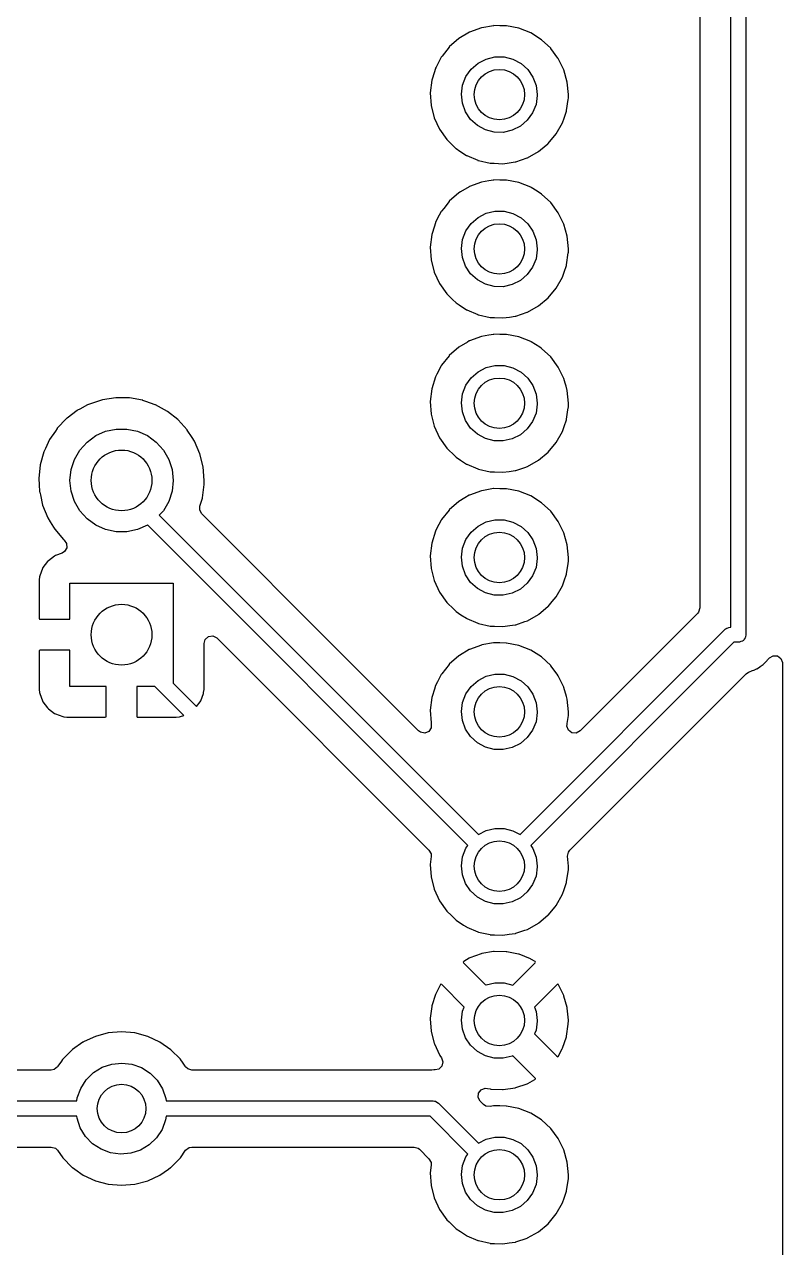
# Model space of a CAD drawing. Extents: x 111.7 to 200.8, y -127.1 to -68.5.
# Drawn here: x 122.86 to 135.35, y -106.61 to -86.48 of the extents above; entities that cross this region are included whole.
import ezdxf

# ---------------------------------------------------------------- set-up
doc = ezdxf.new("R2010")
doc.units = 0
doc.layers.add('BLACK', color=7, linetype='CONTINUOUS')

msp = doc.modelspace()

# ---------------------------------------------------------------- linework, layer by layer
at = {"layer": 'BLACK', "linetype": 'CONTINUOUS'}
for p, q in [((134.495, -96.395), (134.495, -77.0377)), ((134.745, -77.0377), (134.745, -96.52)), ((133.987, -77.4756), (133.987, -96.0784)), ((130.388, -86.5304), (130.193, -86.6025)), ((130.394, -86.5295), (130.388, -86.5304)), ((130.588, -86.4961), (130.394, -86.5295)), ((130.594, -86.4952), (130.588, -86.4961)), ((130.588, -86.4961), (130.588, -86.4961)), ((130.692, -86.4964), (130.594, -86.4952)), ((130.796, -86.4978), (130.692, -86.4964)), ((130.802, -86.4979), (130.796, -86.4978)), ((130.796, -86.4978), (130.796, -86.4978)), ((131.006, -86.5385), (130.802, -86.4979)), ((131.2, -86.6157), (131.006, -86.5385)), ((130.014, -86.7091), (129.857, -86.8464)), ((130.193, -86.6025), (130.014, -86.7091)), ((131.376, -86.7269), (131.2, -86.6157)), ((131.529, -86.8683), (131.376, -86.7269)), ((129.854, -86.8509), (129.739, -86.9965)), ((129.857, -86.8464), (129.854, -86.8509)), ((129.854, -86.8509), (129.854, -86.8509)), ((131.532, -86.8729), (131.529, -86.8683)), ((131.649, -87.0288), (131.532, -86.8729)), ((131.532, -86.8729), (131.532, -86.8729)), ((129.726, -87.0151), (129.641, -87.1764)), ((129.728, -87.01), (129.726, -87.0151)), ((129.726, -87.0151), (129.726, -87.0151)), ((129.739, -86.9965), (129.728, -87.01)), ((130.219, -87.2118), (130.332, -87.1131)), ((130.332, -87.1131), (130.465, -87.0442)), ((130.465, -87.0442), (130.611, -87.0091)), ((130.611, -87.0091), (130.761, -87.0099)), ((130.761, -87.0099), (130.907, -87.0465)), ((130.907, -87.0465), (131.04, -87.1168)), ((131.04, -87.1168), (131.152, -87.2167)), ((131.654, -87.0352), (131.649, -87.0288)), ((131.746, -87.222), (131.654, -87.0352)), ((129.58, -87.3602), (129.57, -87.3933)), ((129.63, -87.1999), (129.58, -87.3602)), ((129.631, -87.1944), (129.63, -87.1999)), ((129.641, -87.1764), (129.631, -87.1944)), ((130.078, -87.4746), (130.132, -87.3347)), ((130.132, -87.3347), (130.219, -87.2118)), ((131.152, -87.2167), (131.237, -87.3404)), ((131.237, -87.3404), (131.29, -87.4809)), ((131.802, -87.4226), (131.746, -87.222)), ((129.57, -87.3933), (129.545, -87.6002)), ((130.058, -87.6235), (130.078, -87.4746)), ((131.29, -87.4809), (131.308, -87.63)), ((131.821, -87.63), (131.802, -87.4226)), ((129.545, -87.6002), (129.559, -87.8081)), ((130.075, -87.7727), (130.058, -87.6235)), ((130.126, -87.9137), (130.075, -87.7727)), ((131.308, -87.6431), (131.287, -87.7918)), ((131.308, -87.63), (131.308, -87.6431)), ((131.791, -87.89), (131.817, -87.7081)), ((131.817, -87.7081), (131.82, -87.6896)), ((131.82, -87.6896), (131.821, -87.63)), ((129.559, -87.8081), (129.61, -88.01)), ((130.21, -88.0384), (130.126, -87.9137)), ((131.231, -87.9311), (131.143, -88.053)), ((131.287, -87.7918), (131.231, -87.9311)), ((131.749, -88.0152), (131.788, -87.9012)), ((131.788, -87.9012), (131.79, -87.8957)), ((131.788, -87.9012), (131.788, -87.9012)), ((131.79, -87.8957), (131.791, -87.89)), ((131.791, -87.89), (131.791, -87.89)), ((129.61, -88.01), (129.697, -88.1992)), ((130.321, -88.1395), (130.21, -88.0384)), ((130.453, -88.2111), (130.321, -88.1395)), ((131.029, -88.1506), (130.895, -88.218)), ((131.143, -88.053), (131.029, -88.1506)), ((131.621, -88.2748), (131.723, -88.093)), ((131.723, -88.093), (131.749, -88.0152)), ((129.697, -88.1992), (129.817, -88.3693)), ((129.817, -88.3693), (129.822, -88.3733)), ((129.822, -88.3733), (129.957, -88.5049)), ((130.598, -88.2492), (130.453, -88.2111)), ((130.748, -88.2516), (130.598, -88.2492)), ((130.895, -88.218), (130.748, -88.2516)), ((131.488, -88.4349), (131.621, -88.2748)), ((129.957, -88.5049), (129.967, -88.5147)), ((129.967, -88.5147), (129.971, -88.5179)), ((129.971, -88.5179), (129.971, -88.5179)), ((129.971, -88.5179), (130.033, -88.559)), ((130.033, -88.559), (130.14, -88.6304)), ((131.146, -88.6699), (131.328, -88.5681)), ((131.328, -88.5681), (131.359, -88.5418)), ((131.359, -88.5418), (131.484, -88.4386)), ((131.484, -88.4386), (131.488, -88.4349)), ((130.14, -88.6304), (130.145, -88.6327)), ((130.145, -88.6327), (130.145, -88.6327)), ((130.145, -88.6327), (130.326, -88.7104)), ((130.326, -88.7104), (130.326, -88.7104)), ((130.326, -88.7104), (130.331, -88.7126)), ((130.331, -88.7126), (130.337, -88.7139)), ((130.337, -88.7139), (130.337, -88.7139)), ((130.337, -88.7139), (130.529, -88.7573)), ((130.529, -88.7573), (130.529, -88.7573)), ((130.529, -88.7573), (130.534, -88.7586)), ((130.534, -88.7586), (130.54, -88.7588)), ((130.54, -88.7588), (130.54, -88.7588)), ((130.54, -88.7588), (130.6, -88.7612)), ((130.6, -88.7612), (130.743, -88.7668)), ((130.743, -88.7668), (130.846, -88.7518)), ((130.846, -88.7518), (130.943, -88.7377)), ((130.943, -88.7377), (130.949, -88.7369)), ((130.943, -88.7377), (130.943, -88.7377)), ((130.949, -88.7369), (130.954, -88.735)), ((130.954, -88.735), (131.141, -88.6718)), ((130.954, -88.735), (130.954, -88.735)), ((131.141, -88.6718), (131.146, -88.6699)), ((130.188, -89.1455), (130.041, -89.2328)), ((130.193, -89.1425), (130.188, -89.1455)), ((130.188, -89.1455), (130.188, -89.1455)), ((130.388, -89.0704), (130.193, -89.1425)), ((130.512, -89.0493), (130.388, -89.0704)), ((130.588, -89.0361), (130.512, -89.0493)), ((130.594, -89.0352), (130.588, -89.0361)), ((130.588, -89.0361), (130.588, -89.0361)), ((130.692, -89.0364), (130.594, -89.0352)), ((130.796, -89.0378), (130.692, -89.0364)), ((130.802, -89.0379), (130.796, -89.0378)), ((130.796, -89.0378), (130.796, -89.0378)), ((131.006, -89.0785), (130.802, -89.0379)), ((131.2, -89.1557), (131.006, -89.0785)), ((131.205, -89.1588), (131.2, -89.1557)), ((131.305, -89.2218), (131.205, -89.1588)), ((130.014, -89.2491), (129.857, -89.3864)), ((130.041, -89.2328), (130.014, -89.2491)), ((131.376, -89.2669), (131.305, -89.2218)), ((131.529, -89.4083), (131.376, -89.2669)), ((129.726, -89.5551), (129.661, -89.6773)), ((129.728, -89.55), (129.726, -89.5551)), ((129.726, -89.5551), (129.726, -89.5551)), ((129.766, -89.5021), (129.728, -89.55)), ((129.854, -89.3909), (129.766, -89.5021)), ((129.857, -89.3864), (129.854, -89.3909)), ((129.854, -89.3909), (129.854, -89.3909)), ((130.332, -89.6531), (130.465, -89.5842)), ((130.465, -89.5842), (130.611, -89.5491)), ((130.611, -89.5491), (130.761, -89.5499)), ((130.761, -89.5499), (130.907, -89.5865)), ((130.907, -89.5865), (131.04, -89.6568)), ((131.654, -89.5752), (131.529, -89.4083)), ((131.746, -89.7621), (131.654, -89.5752)), ((129.63, -89.7399), (129.58, -89.9002)), ((129.631, -89.7344), (129.63, -89.7399)), ((129.661, -89.6773), (129.631, -89.7344)), ((130.132, -89.8747), (130.219, -89.7518)), ((130.219, -89.7518), (130.332, -89.6531)), ((131.04, -89.6568), (131.152, -89.7567)), ((131.152, -89.7567), (131.237, -89.8804)), ((131.802, -89.9626), (131.746, -89.7621)), ((129.57, -89.9333), (129.545, -90.1402)), ((129.58, -89.9002), (129.57, -89.9333)), ((130.078, -90.0146), (130.132, -89.8747)), ((131.237, -89.8804), (131.29, -90.0209)), ((131.821, -90.17), (131.802, -89.9626)), ((129.545, -90.1402), (129.559, -90.3481)), ((130.058, -90.1635), (130.078, -90.0146)), ((130.075, -90.3127), (130.058, -90.1635)), ((131.308, -90.1831), (131.287, -90.3318)), ((131.29, -90.0209), (131.308, -90.17)), ((131.308, -90.17), (131.308, -90.1831)), ((131.82, -90.2296), (131.821, -90.17)), ((129.559, -90.3481), (129.61, -90.55)), ((130.126, -90.4537), (130.075, -90.3127)), ((131.287, -90.3318), (131.231, -90.4711)), ((131.791, -90.43), (131.819, -90.2333)), ((131.819, -90.2333), (131.82, -90.2296)), ((129.61, -90.55), (129.697, -90.7392)), ((130.21, -90.5784), (130.126, -90.4537)), ((130.321, -90.6795), (130.21, -90.5784)), ((131.143, -90.593), (131.029, -90.6906)), ((131.231, -90.4711), (131.143, -90.593)), ((131.723, -90.633), (131.749, -90.5552)), ((131.749, -90.5552), (131.788, -90.4412)), ((131.788, -90.4412), (131.79, -90.4357)), ((131.788, -90.4412), (131.788, -90.4412)), ((131.79, -90.4357), (131.791, -90.43)), ((131.791, -90.43), (131.791, -90.43)), ((129.697, -90.7392), (129.817, -90.9093)), ((130.453, -90.7511), (130.321, -90.6795)), ((130.598, -90.7892), (130.453, -90.7511)), ((130.748, -90.7916), (130.598, -90.7892)), ((130.895, -90.758), (130.748, -90.7916)), ((131.029, -90.6906), (130.895, -90.758)), ((131.621, -90.8148), (131.723, -90.633)), ((129.817, -90.9093), (129.822, -90.9133)), ((129.822, -90.9133), (129.919, -91.0086)), ((131.328, -91.1081), (131.488, -90.9749)), ((131.488, -90.9749), (131.621, -90.8148)), ((129.919, -91.0086), (129.967, -91.0547)), ((129.967, -91.0547), (129.971, -91.0579)), ((129.971, -91.0579), (129.971, -91.0579)), ((129.971, -91.0579), (130.019, -91.0897)), ((130.019, -91.0897), (130.14, -91.1704)), ((130.14, -91.1704), (130.145, -91.1727)), ((130.145, -91.1727), (130.145, -91.1727)), ((130.145, -91.1727), (130.326, -91.2504)), ((131.146, -91.2099), (131.328, -91.1081)), ((130.326, -91.2504), (130.326, -91.2504)), ((130.326, -91.2504), (130.331, -91.2526)), ((130.331, -91.2526), (130.337, -91.2539)), ((130.337, -91.2539), (130.337, -91.2539)), ((130.337, -91.2539), (130.529, -91.2973)), ((130.529, -91.2973), (130.529, -91.2973)), ((130.529, -91.2973), (130.534, -91.2986)), ((130.534, -91.2986), (130.54, -91.2988)), ((130.54, -91.2988), (130.54, -91.2988)), ((130.54, -91.2988), (130.603, -91.3013)), ((130.603, -91.3013), (130.743, -91.3068)), ((130.743, -91.3068), (130.851, -91.291)), ((130.851, -91.291), (130.943, -91.2777)), ((130.943, -91.2777), (130.949, -91.2769)), ((130.943, -91.2777), (130.943, -91.2777)), ((130.949, -91.2769), (130.954, -91.275)), ((130.954, -91.275), (131.141, -91.2118)), ((130.954, -91.275), (130.954, -91.275)), ((131.141, -91.2118), (131.146, -91.2099)), ((130.508, -91.5899), (130.388, -91.6104)), ((130.588, -91.5761), (130.508, -91.5899)), ((130.594, -91.5752), (130.588, -91.5761)), ((130.588, -91.5761), (130.588, -91.5761)), ((130.692, -91.5764), (130.594, -91.5752)), ((130.796, -91.5778), (130.692, -91.5764)), ((130.802, -91.5779), (130.796, -91.5778)), ((130.796, -91.5778), (130.796, -91.5778)), ((131.006, -91.6185), (130.802, -91.5779)), ((130.014, -91.7891), (129.857, -91.9264)), ((130.156, -91.7045), (130.014, -91.7891)), ((130.188, -91.6855), (130.156, -91.7045)), ((130.193, -91.6825), (130.188, -91.6855)), ((130.188, -91.6855), (130.188, -91.6855)), ((130.388, -91.6104), (130.193, -91.6825)), ((131.2, -91.6957), (131.006, -91.6185)), ((131.205, -91.6988), (131.2, -91.6957)), ((131.348, -91.7891), (131.205, -91.6988)), ((131.376, -91.8069), (131.348, -91.7891)), ((129.854, -91.9309), (129.732, -92.0855)), ((129.857, -91.9264), (129.854, -91.9309)), ((129.854, -91.9309), (129.854, -91.9309)), ((131.529, -91.9483), (131.376, -91.8069)), ((131.654, -92.1152), (131.529, -91.9483)), ((129.726, -92.0951), (129.654, -92.232)), ((129.728, -92.09), (129.726, -92.0951)), ((129.726, -92.0951), (129.726, -92.0951)), ((129.732, -92.0855), (129.728, -92.09)), ((130.219, -92.2918), (130.332, -92.1931)), ((130.332, -92.1931), (130.465, -92.1242)), ((130.465, -92.1242), (130.611, -92.0891)), ((130.611, -92.0891), (130.761, -92.0899)), ((130.761, -92.0899), (130.907, -92.1265)), ((130.907, -92.1265), (131.04, -92.1968)), ((131.04, -92.1968), (131.152, -92.2967)), ((131.746, -92.302), (131.654, -92.1152)), ((129.631, -92.2744), (129.57, -92.4733)), ((129.654, -92.232), (129.631, -92.2744)), ((130.132, -92.4147), (130.219, -92.2918)), ((131.152, -92.2967), (131.237, -92.4204)), ((131.767, -92.3787), (131.746, -92.302)), ((131.782, -92.431), (131.767, -92.3787)), ((129.57, -92.4733), (129.545, -92.6802)), ((130.058, -92.7035), (130.078, -92.5546)), ((130.078, -92.5546), (130.132, -92.4147)), ((131.237, -92.4204), (131.29, -92.5609)), ((131.29, -92.5609), (131.308, -92.71)), ((131.802, -92.5026), (131.782, -92.431)), ((131.821, -92.71), (131.802, -92.5026)), ((123.77, -92.8075), (123.734, -92.8265)), ((123.901, -92.7391), (123.77, -92.8075)), ((123.932, -92.7234), (123.901, -92.7391)), ((124.144, -92.654), (123.932, -92.7234)), ((124.365, -92.6202), (124.144, -92.654)), ((124.37, -92.6202), (124.365, -92.6202)), ((124.514, -92.622), (124.37, -92.6202)), ((124.37, -92.6202), (124.37, -92.6202)), ((124.588, -92.6229), (124.514, -92.622)), ((124.593, -92.6238), (124.588, -92.6229)), ((124.803, -92.6612), (124.593, -92.6238)), ((124.593, -92.6238), (124.593, -92.6238)), ((124.808, -92.6621), (124.803, -92.6612)), ((124.803, -92.6612), (124.803, -92.6612)), ((124.813, -92.6638), (124.808, -92.6621)), ((124.859, -92.6802), (124.813, -92.6638)), ((124.813, -92.6638), (124.813, -92.6638)), ((125.014, -92.7349), (124.859, -92.6802)), ((125.019, -92.7366), (125.014, -92.7349)), ((125.014, -92.7349), (125.014, -92.7349)), ((125.214, -92.8446), (125.019, -92.7366)), ((129.545, -92.6802), (129.559, -92.8881)), ((130.075, -92.8527), (130.058, -92.7035)), ((131.308, -92.7231), (131.287, -92.8718)), ((131.308, -92.71), (131.308, -92.7231)), ((131.813, -92.8178), (131.82, -92.7696)), ((131.82, -92.7696), (131.821, -92.71)), ((123.555, -92.9606), (123.401, -93.1221)), ((123.563, -92.9548), (123.555, -92.9606)), ((123.729, -92.8296), (123.563, -92.9548)), ((123.734, -92.8265), (123.729, -92.8296)), ((123.729, -92.8296), (123.729, -92.8296)), ((125.218, -92.8478), (125.214, -92.8446)), ((125.386, -92.9798), (125.218, -92.8478)), ((125.218, -92.8478), (125.218, -92.8478)), ((125.386, -92.9799), (125.386, -92.9798)), ((125.39, -92.9831), (125.386, -92.9799)), ((125.54, -93.1483), (125.39, -92.9831)), ((129.559, -92.8881), (129.61, -93.09)), ((130.126, -92.9937), (130.075, -92.8527)), ((130.21, -93.1184), (130.126, -92.9937)), ((131.287, -92.8718), (131.231, -93.0111)), ((131.749, -93.0952), (131.788, -92.9812)), ((131.788, -92.9812), (131.79, -92.9757)), ((131.788, -92.9812), (131.788, -92.9812)), ((131.79, -92.9757), (131.791, -92.97)), ((131.791, -92.97), (131.813, -92.8178)), ((131.791, -92.97), (131.791, -92.97)), ((123.37, -93.1675), (123.275, -93.3067)), ((123.398, -93.1264), (123.37, -93.1675)), ((123.401, -93.1221), (123.398, -93.1264)), ((123.398, -93.1264), (123.398, -93.1264)), ((124.035, -93.2439), (124.197, -93.1716)), ((124.197, -93.1716), (124.371, -93.1347)), ((124.371, -93.1347), (124.549, -93.1347)), ((124.549, -93.1347), (124.723, -93.1716)), ((124.723, -93.1716), (124.885, -93.2439)), ((125.543, -93.1526), (125.54, -93.1483)), ((125.621, -93.2739), (125.543, -93.1526)), ((125.543, -93.1526), (125.543, -93.1526)), ((129.61, -93.09), (129.697, -93.2792)), ((130.321, -93.2195), (130.21, -93.1184)), ((131.143, -93.133), (131.029, -93.2306)), ((131.231, -93.0111), (131.143, -93.133)), ((131.621, -93.3548), (131.723, -93.173)), ((131.723, -93.173), (131.749, -93.0952)), ((123.228, -93.408), (123.207, -93.4533)), ((123.275, -93.3067), (123.228, -93.408)), ((123.772, -93.4804), (123.891, -93.3483)), ((123.891, -93.3483), (124.035, -93.2439)), ((124.885, -93.2439), (125.029, -93.3483)), ((125.029, -93.3483), (125.148, -93.4804)), ((125.661, -93.3358), (125.621, -93.2739)), ((125.75, -93.5407), (125.661, -93.3358)), ((129.697, -93.2792), (129.817, -93.4493)), ((130.453, -93.2911), (130.321, -93.2195)), ((130.598, -93.3292), (130.453, -93.2911)), ((130.748, -93.3316), (130.598, -93.3292)), ((130.895, -93.298), (130.748, -93.3316)), ((131.029, -93.2306), (130.895, -93.298)), ((131.488, -93.5149), (131.621, -93.3548)), ((123.181, -93.5093), (123.121, -93.7246)), ((123.207, -93.4533), (123.181, -93.5093)), ((123.683, -93.6343), (123.772, -93.4804)), ((125.148, -93.4804), (125.237, -93.6343)), ((125.805, -93.7574), (125.75, -93.5407)), ((129.817, -93.4493), (129.822, -93.4533)), ((129.822, -93.4533), (129.948, -93.5769)), ((129.948, -93.5769), (129.967, -93.5947)), ((129.967, -93.5947), (129.971, -93.5979)), ((129.971, -93.5979), (129.971, -93.5979)), ((129.971, -93.5979), (130.041, -93.6445)), ((131.328, -93.6481), (131.488, -93.5149)), ((123.121, -93.7246), (123.097, -93.9467)), ((123.61, -93.98), (123.629, -93.8033)), ((123.629, -93.8033), (123.683, -93.6343)), ((125.237, -93.6343), (125.291, -93.8033)), ((125.291, -93.8033), (125.31, -93.98)), ((125.823, -93.98), (125.805, -93.7574)), ((130.041, -93.6445), (130.14, -93.7104)), ((130.14, -93.7104), (130.145, -93.7127)), ((130.145, -93.7127), (130.145, -93.7127)), ((130.145, -93.7127), (130.326, -93.7904)), ((130.326, -93.7904), (130.326, -93.7904)), ((130.326, -93.7904), (130.331, -93.7926)), ((130.331, -93.7926), (130.337, -93.7939)), ((130.337, -93.7939), (130.337, -93.7939)), ((130.337, -93.7939), (130.529, -93.8373)), ((130.949, -93.8169), (130.954, -93.815)), ((130.954, -93.815), (131.1, -93.7657)), ((130.954, -93.815), (130.954, -93.815)), ((131.1, -93.7657), (131.146, -93.7499)), ((131.146, -93.7499), (131.328, -93.6481)), ((123.097, -93.9467), (123.098, -93.9518)), ((123.098, -93.9518), (123.098, -93.9519)), ((123.098, -93.9519), (123.103, -94.0466)), ((123.629, -94.1567), (123.61, -93.98)), ((125.31, -93.98), (125.291, -94.1567)), ((125.822, -94.0466), (125.823, -93.98)), ((130.529, -93.8373), (130.529, -93.8373)), ((130.529, -93.8373), (130.534, -93.8386)), ((130.534, -93.8386), (130.54, -93.8388)), ((130.54, -93.8388), (130.54, -93.8388)), ((130.54, -93.8388), (130.603, -93.8413)), ((130.603, -93.8413), (130.743, -93.8468)), ((130.743, -93.8468), (130.846, -93.8318)), ((130.846, -93.8318), (130.943, -93.8177)), ((130.943, -93.8177), (130.949, -93.8169)), ((130.943, -93.8177), (130.943, -93.8177)), ((123.103, -94.0466), (123.11, -94.1697)), ((123.11, -94.1697), (123.111, -94.1748)), ((123.111, -94.1748), (123.111, -94.1748)), ((123.111, -94.1748), (123.122, -94.2205)), ((123.683, -94.3257), (123.629, -94.1567)), ((125.291, -94.1567), (125.237, -94.3257)), ((125.792, -94.2681), (125.822, -94.0466)), ((130.388, -94.1504), (130.193, -94.2225)), ((130.394, -94.1495), (130.388, -94.1504)), ((130.588, -94.1161), (130.394, -94.1495)), ((130.594, -94.1152), (130.588, -94.1161)), ((130.588, -94.1161), (130.588, -94.1161)), ((130.692, -94.1164), (130.594, -94.1152)), ((130.796, -94.1178), (130.692, -94.1164)), ((130.802, -94.1179), (130.796, -94.1178)), ((130.796, -94.1178), (130.796, -94.1178)), ((131.006, -94.1585), (130.802, -94.1179)), ((131.2, -94.2357), (131.006, -94.1585)), ((123.122, -94.2205), (123.159, -94.3876)), ((123.159, -94.3876), (123.243, -94.5946)), ((123.772, -94.4796), (123.683, -94.3257)), ((125.237, -94.3257), (125.148, -94.4796)), ((125.748, -94.4704), (125.75, -94.407)), ((125.75, -94.407), (125.791, -94.273)), ((125.791, -94.273), (125.792, -94.2681)), ((130.014, -94.3291), (129.857, -94.4664)), ((130.116, -94.2681), (130.014, -94.3291)), ((130.188, -94.2255), (130.116, -94.2681)), ((130.193, -94.2225), (130.188, -94.2255)), ((130.188, -94.2255), (130.188, -94.2255)), ((131.376, -94.3469), (131.2, -94.2357)), ((131.529, -94.4883), (131.376, -94.3469)), ((123.243, -94.5946), (123.285, -94.6625)), ((123.891, -94.6117), (123.772, -94.4796)), ((124.035, -94.7161), (123.891, -94.6117)), ((125.148, -94.4796), (125.082, -94.5524)), ((125.082, -94.5524), (130.339, -99.8093)), ((125.782, -94.5327), (125.748, -94.4704)), ((128.094, -96.8455), (125.782, -94.5327)), ((129.854, -94.4709), (129.732, -94.6255)), ((129.857, -94.4664), (129.854, -94.4709)), ((129.854, -94.4709), (129.854, -94.4709)), ((131.654, -94.6552), (131.529, -94.4883)), ((123.285, -94.6625), (123.338, -94.7485)), ((123.338, -94.7485), (123.36, -94.7851)), ((123.36, -94.7851), (123.506, -94.9539)), ((124.197, -94.7884), (124.035, -94.7161)), ((124.371, -94.8253), (124.197, -94.7884)), ((124.723, -94.7884), (124.549, -94.8253)), ((124.885, -94.7161), (124.723, -94.7884)), ((124.889, -94.713), (124.885, -94.7161)), ((130.165, -99.9884), (124.889, -94.713)), ((129.631, -94.8144), (129.57, -95.0133)), ((129.65, -94.7779), (129.631, -94.8144)), ((129.726, -94.6351), (129.65, -94.7779)), ((129.728, -94.63), (129.726, -94.6351)), ((129.726, -94.6351), (129.726, -94.6351)), ((129.732, -94.6255), (129.728, -94.63)), ((130.219, -94.8318), (130.332, -94.7331)), ((130.332, -94.7331), (130.465, -94.6642)), ((130.465, -94.6642), (130.611, -94.6291)), ((130.611, -94.6291), (130.761, -94.6299)), ((130.761, -94.6299), (130.907, -94.6665)), ((130.907, -94.6665), (131.04, -94.7368)), ((131.04, -94.7368), (131.152, -94.8367)), ((131.746, -94.8421), (131.654, -94.6552)), ((123.506, -94.9539), (123.51, -94.9572)), ((123.51, -94.9572), (123.51, -94.9572)), ((123.51, -94.9572), (123.515, -94.9616)), ((123.515, -94.9616), (123.555, -95.0205)), ((123.555, -95.0205), (123.557, -95.0914)), ((124.549, -94.8253), (124.371, -94.8253)), ((129.57, -95.0133), (129.545, -95.2202)), ((130.078, -95.0946), (130.132, -94.9547)), ((130.132, -94.9547), (130.219, -94.8318)), ((131.152, -94.8367), (131.237, -94.9604)), ((131.237, -94.9604), (131.29, -95.1009)), ((131.802, -95.0426), (131.746, -94.8421)), ((123.372, -95.2167), (123.356, -95.2252)), ((123.479, -95.1765), (123.372, -95.2167)), ((123.519, -95.152), (123.479, -95.1765)), ((123.557, -95.0914), (123.519, -95.152)), ((129.545, -95.2202), (129.559, -95.4281)), ((130.058, -95.2435), (130.078, -95.0946)), ((131.29, -95.1009), (131.308, -95.25)), ((131.821, -95.25), (131.802, -95.0426)), ((123.165, -95.4164), (123.157, -95.4319)), ((123.242, -95.3143), (123.165, -95.4164)), ((123.254, -95.3017), (123.242, -95.3143)), ((123.356, -95.2252), (123.254, -95.3017)), ((130.075, -95.3927), (130.058, -95.2435)), ((130.126, -95.5337), (130.075, -95.3927)), ((131.287, -95.4118), (131.231, -95.5511)), ((131.308, -95.2631), (131.287, -95.4118)), ((131.308, -95.25), (131.308, -95.2631)), ((131.791, -95.51), (131.809, -95.3854)), ((131.809, -95.3854), (131.82, -95.3096)), ((131.82, -95.3096), (131.821, -95.25)), ((123.108, -95.5676), (123.102, -95.6185)), ((123.102, -95.6185), (123.102, -95.6253)), ((123.102, -95.6253), (123.102, -96.2479)), ((123.112, -95.5524), (123.108, -95.5676)), ((123.157, -95.4319), (123.112, -95.5524)), ((129.559, -95.4281), (129.61, -95.63)), ((130.21, -95.6584), (130.126, -95.5337)), ((131.231, -95.5511), (131.143, -95.673)), ((131.751, -95.6317), (131.788, -95.5212)), ((131.788, -95.5212), (131.79, -95.5157)), ((131.788, -95.5212), (131.788, -95.5212)), ((131.79, -95.5157), (131.791, -95.51)), ((131.791, -95.51), (131.791, -95.51)), ((123.61, -96.266), (123.61, -95.67)), ((123.61, -95.67), (125.31, -95.67)), ((125.31, -95.67), (125.31, -97.3202)), ((129.61, -95.63), (129.697, -95.8192)), ((129.697, -95.8192), (129.817, -95.9893)), ((130.321, -95.7595), (130.21, -95.6584)), ((130.453, -95.8311), (130.321, -95.7595)), ((131.029, -95.7706), (130.895, -95.838)), ((131.143, -95.673), (131.029, -95.7706)), ((131.621, -95.8948), (131.723, -95.713)), ((131.723, -95.713), (131.751, -95.6317)), ((129.817, -95.9893), (129.822, -95.9933)), ((129.822, -95.9933), (129.927, -96.0964)), ((130.598, -95.8692), (130.453, -95.8311)), ((130.748, -95.8716), (130.598, -95.8692)), ((130.895, -95.838), (130.748, -95.8716)), ((131.488, -96.0549), (131.555, -95.9749)), ((131.555, -95.9749), (131.617, -95.8992)), ((131.617, -95.8992), (131.621, -95.8948)), ((129.927, -96.0964), (129.967, -96.1347)), ((129.967, -96.1347), (129.971, -96.1379)), ((129.971, -96.1379), (129.971, -96.1379)), ((129.971, -96.1379), (130.051, -96.191)), ((130.051, -96.191), (130.14, -96.2504)), ((131.146, -96.2899), (131.328, -96.1881)), ((131.328, -96.1881), (131.332, -96.1842)), ((131.332, -96.1842), (131.484, -96.0586)), ((131.484, -96.0586), (131.488, -96.0549)), ((133.95, -96.1675), (132.012, -98.105)), ((133.966, -96.1465), (133.95, -96.1675)), ((133.987, -96.0784), (133.966, -96.1465)), ((123.102, -96.2479), (123.106, -96.2631)), ((123.106, -96.2631), (123.108, -96.2643)), ((123.108, -96.2643), (123.116, -96.266)), ((123.116, -96.266), (123.61, -96.266)), ((130.14, -96.2504), (130.145, -96.2527)), ((130.145, -96.2527), (130.145, -96.2527)), ((130.145, -96.2527), (130.326, -96.3304)), ((130.326, -96.3304), (130.326, -96.3304)), ((130.326, -96.3304), (130.331, -96.3326)), ((130.331, -96.3326), (130.337, -96.3339)), ((130.337, -96.3339), (130.337, -96.3339)), ((130.337, -96.3339), (130.529, -96.3773)), ((130.529, -96.3773), (130.529, -96.3773)), ((130.529, -96.3773), (130.534, -96.3786)), ((130.534, -96.3786), (130.54, -96.3788)), ((130.54, -96.3788), (130.54, -96.3788)), ((130.54, -96.3788), (130.603, -96.3813)), ((130.603, -96.3813), (130.743, -96.3868)), ((130.743, -96.3868), (130.853, -96.3708)), ((130.853, -96.3708), (130.943, -96.3577)), ((130.943, -96.3577), (130.949, -96.3569)), ((130.943, -96.3577), (130.943, -96.3577)), ((130.949, -96.3569), (130.954, -96.355)), ((130.954, -96.355), (131.101, -96.3053)), ((130.954, -96.355), (130.954, -96.355)), ((131.026, -99.8098), (134.405, -96.4316)), ((131.101, -96.3053), (131.146, -96.2899)), ((134.405, -96.4316), (134.422, -96.4183)), ((134.422, -96.4183), (134.425, -96.4148)), ((134.425, -96.4148), (134.428, -96.414)), ((134.428, -96.414), (134.433, -96.4101)), ((134.433, -96.4101), (134.463, -96.4037)), ((134.463, -96.4037), (134.493, -96.395)), ((134.493, -96.395), (134.495, -96.395)), ((125.818, -96.6651), (125.838, -96.597)), ((125.838, -96.597), (125.892, -96.5505)), ((125.892, -96.5505), (125.962, -96.5404)), ((125.962, -96.5404), (126.027, -96.5699)), ((126.027, -96.5699), (126.033, -96.576)), ((126.033, -96.576), (129.524, -100.067)), ((134.662, -96.6327), (134.638, -96.6438)), ((134.688, -96.6252), (134.662, -96.6327)), ((134.693, -96.6184), (134.688, -96.6252)), ((134.702, -96.6146), (134.693, -96.6184)), ((134.716, -96.5922), (134.702, -96.6146)), ((134.734, -96.572), (134.716, -96.5922)), ((134.735, -96.5631), (134.734, -96.572)), ((134.74, -96.5555), (134.735, -96.5631)), ((134.745, -96.52), (134.74, -96.5555)), ((123.104, -96.7799), (123.102, -96.7875)), ((123.102, -96.7875), (123.102, -97.4147)), ((123.105, -96.7785), (123.104, -96.7799)), ((123.12, -96.774), (123.105, -96.7785)), ((123.61, -96.774), (123.12, -96.774)), ((123.61, -97.37), (123.61, -96.774)), ((125.818, -97.4147), (125.818, -96.6651)), ((130.188, -96.7655), (130.026, -96.8621)), ((130.193, -96.7625), (130.188, -96.7655)), ((130.188, -96.7655), (130.188, -96.7655)), ((130.388, -96.6904), (130.193, -96.7625)), ((130.394, -96.6895), (130.388, -96.6904)), ((130.588, -96.6561), (130.394, -96.6895)), ((130.594, -96.6552), (130.588, -96.6561)), ((130.588, -96.6561), (130.588, -96.6561)), ((130.692, -96.6564), (130.594, -96.6552)), ((130.796, -96.6578), (130.692, -96.6564)), ((130.802, -96.6579), (130.796, -96.6578)), ((130.796, -96.6578), (130.796, -96.6578)), ((131.006, -96.6985), (130.802, -96.6579)), ((131.2, -96.7757), (131.006, -96.6985)), ((131.376, -96.8869), (131.2, -96.7757)), ((134.545, -96.645), (131.201, -99.9886)), ((134.62, -96.645), (134.545, -96.645)), ((134.629, -96.6425), (134.62, -96.645)), ((134.638, -96.6438), (134.629, -96.6425)), ((129.351, -98.1021), (128.094, -96.8455)), ((129.854, -97.0109), (129.733, -97.164)), ((129.857, -97.0064), (129.854, -97.0109)), ((129.854, -97.0109), (129.854, -97.0109)), ((130.014, -96.8691), (129.857, -97.0064)), ((130.026, -96.8621), (130.014, -96.8691)), ((131.529, -97.0283), (131.376, -96.8869)), ((131.532, -97.0329), (131.529, -97.0283)), ((131.636, -97.1723), (131.532, -97.0329)), ((131.532, -97.0329), (131.532, -97.0329)), ((134.98, -97.0421), (135.027, -97.012)), ((135.027, -97.012), (135.033, -97.006)), ((135.033, -97.006), (135.05, -96.9903)), ((135.05, -96.9903), (135.051, -96.9901)), ((135.051, -96.9901), (135.057, -96.9855)), ((135.051, -96.9901), (135.051, -96.9901)), ((135.057, -96.9855), (135.062, -96.9794)), ((135.062, -96.9794), (135.093, -96.9422)), ((135.093, -96.9422), (135.098, -96.9363)), ((135.098, -96.9363), (135.131, -96.9017)), ((135.131, -96.9017), (135.192, -96.8658)), ((135.192, -96.8658), (135.263, -96.8686)), ((135.263, -96.8686), (135.321, -96.9093)), ((135.321, -96.9093), (135.348, -96.975)), ((135.348, -96.975), (135.348, -96.988)), ((135.348, -96.988), (135.348, -110.376)), ((129.726, -97.1751), (129.662, -97.2953)), ((129.728, -97.17), (129.726, -97.1751)), ((129.726, -97.1751), (129.726, -97.1751)), ((129.733, -97.164), (129.728, -97.17)), ((130.332, -97.2731), (130.465, -97.2042)), ((130.465, -97.2042), (130.611, -97.1691)), ((130.611, -97.1691), (130.761, -97.1699)), ((130.761, -97.1699), (130.907, -97.2065)), ((130.907, -97.2065), (131.04, -97.2768)), ((131.654, -97.1952), (131.636, -97.1723)), ((131.746, -97.382), (131.654, -97.1952)), ((131.843, -100.066), (134.746, -97.1624)), ((134.746, -97.1624), (134.789, -97.1344)), ((134.789, -97.1344), (134.831, -97.1178)), ((134.831, -97.1178), (134.838, -97.1151)), ((134.838, -97.1151), (134.892, -97.0978)), ((134.892, -97.0978), (134.899, -97.0935)), ((134.899, -97.0934), (134.92, -97.0826)), ((134.899, -97.0935), (134.899, -97.0934)), ((134.92, -97.0825), (134.928, -97.0796)), ((134.92, -97.0826), (134.92, -97.0825)), ((134.92, -97.0825), (134.92, -97.0825)), ((134.928, -97.0796), (134.934, -97.0749)), ((134.934, -97.0749), (134.973, -97.0465)), ((134.934, -97.0749), (134.934, -97.0749)), ((134.973, -97.0465), (134.98, -97.0421)), ((123.102, -97.4147), (123.102, -97.4215)), ((123.102, -97.4215), (123.108, -97.4724)), ((124.206, -97.37), (123.61, -97.37)), ((124.206, -97.8645), (124.206, -97.37)), ((124.714, -97.37), (124.714, -97.8599)), ((125.006, -97.37), (124.714, -97.37)), ((125.484, -97.8475), (125.006, -97.37)), ((125.31, -97.3202), (125.694, -97.7045)), ((125.812, -97.4724), (125.818, -97.4215)), ((125.818, -97.4215), (125.818, -97.4147)), ((129.613, -97.4147), (129.574, -97.5398)), ((129.631, -97.3544), (129.613, -97.4147)), ((129.662, -97.2953), (129.631, -97.3544)), ((130.132, -97.4947), (130.219, -97.3718)), ((130.219, -97.3718), (130.332, -97.2731)), ((131.04, -97.2768), (131.152, -97.3767)), ((131.152, -97.3767), (131.237, -97.5004)), ((131.747, -97.3876), (131.746, -97.382)), ((131.79, -97.5398), (131.747, -97.3876)), ((123.108, -97.4724), (123.112, -97.4876)), ((123.112, -97.4876), (123.157, -97.6081)), ((123.157, -97.6081), (123.165, -97.6236)), ((123.165, -97.6236), (123.242, -97.7257)), ((125.694, -97.7045), (125.755, -97.6236)), ((125.755, -97.6236), (125.763, -97.6081)), ((125.763, -97.6081), (125.808, -97.4876)), ((125.808, -97.4876), (125.812, -97.4724)), ((129.57, -97.5533), (129.545, -97.7602)), ((129.574, -97.5398), (129.57, -97.5533)), ((130.058, -97.7835), (130.078, -97.6346)), ((130.078, -97.6346), (130.132, -97.4947)), ((131.237, -97.5004), (131.29, -97.6409)), ((131.802, -97.5826), (131.79, -97.5398)), ((131.821, -97.79), (131.802, -97.5826)), ((123.242, -97.7257), (123.254, -97.7383)), ((123.254, -97.7383), (123.356, -97.8148)), ((123.356, -97.8148), (123.372, -97.8233)), ((123.372, -97.8233), (123.492, -97.8685)), ((129.545, -97.7602), (129.559, -97.9681)), ((130.075, -97.9327), (130.058, -97.7835)), ((131.308, -97.8031), (131.287, -97.9518)), ((131.29, -97.6409), (131.308, -97.79)), ((131.308, -97.79), (131.308, -97.8031)), ((131.82, -97.8496), (131.821, -97.79)), ((123.492, -97.8685), (123.508, -97.8721)), ((123.508, -97.8721), (123.559, -97.8776)), ((123.559, -97.8776), (123.565, -97.878)), ((123.565, -97.878), (124.188, -97.878)), ((124.188, -97.878), (124.203, -97.8735)), ((124.203, -97.8735), (124.204, -97.8721)), ((124.204, -97.8721), (124.206, -97.8645)), ((124.714, -97.8599), (124.718, -97.8751)), ((124.718, -97.8751), (124.72, -97.8763)), ((124.72, -97.8763), (124.728, -97.878)), ((124.728, -97.878), (125.355, -97.878)), ((125.355, -97.878), (125.361, -97.8776)), ((125.361, -97.8776), (125.412, -97.8721)), ((125.412, -97.8721), (125.428, -97.8685)), ((125.428, -97.8685), (125.484, -97.8475)), ((129.559, -97.9681), (129.56, -97.9737)), ((129.56, -97.9737), (129.562, -97.9819)), ((129.562, -97.9819), (129.56, -98.0529)), ((130.126, -98.0737), (130.075, -97.9327)), ((131.287, -97.9518), (131.231, -98.0911)), ((131.797, -98.0249), (131.798, -97.9978)), ((131.822, -98.0914), (131.797, -98.0249)), ((131.798, -97.9978), (131.801, -97.9819)), ((131.801, -97.9819), (131.82, -97.8496)), ((129.384, -98.1256), (129.351, -98.1021)), ((129.453, -98.1383), (129.384, -98.1256)), ((129.519, -98.1112), (129.453, -98.1383)), ((129.56, -98.0529), (129.519, -98.1112)), ((130.21, -98.1984), (130.126, -98.0737)), ((130.321, -98.2995), (130.21, -98.1984)), ((131.143, -98.213), (131.029, -98.3106)), ((131.231, -98.0911), (131.143, -98.213)), ((131.879, -98.134), (131.822, -98.0914)), ((131.95, -98.139), (131.879, -98.134)), ((132.012, -98.105), (131.95, -98.139)), ((130.453, -98.3711), (130.321, -98.2995)), ((130.598, -98.4092), (130.453, -98.3711)), ((130.748, -98.4116), (130.598, -98.4092)), ((130.895, -98.3781), (130.748, -98.4116)), ((131.029, -98.3106), (130.895, -98.3781)), ((130.339, -99.8093), (130.465, -99.7442)), ((130.465, -99.7442), (130.611, -99.7091)), ((130.611, -99.7091), (130.761, -99.7099)), ((130.761, -99.7099), (130.907, -99.7465)), ((130.907, -99.7465), (131.026, -99.8098)), ((130.078, -100.175), (130.132, -100.035)), ((130.132, -100.035), (130.165, -99.9884)), ((131.201, -99.9886), (131.237, -100.04)), ((131.237, -100.04), (131.29, -100.181)), ((129.524, -100.067), (129.558, -100.129)), ((129.56, -100.171), (129.545, -100.3)), ((129.558, -100.129), (129.56, -100.171)), ((130.058, -100.323), (130.078, -100.175)), ((131.29, -100.181), (131.308, -100.33)), ((131.806, -100.167), (131.82, -100.097)), ((131.821, -100.33), (131.806, -100.167)), ((131.82, -100.097), (131.843, -100.066)), ((129.545, -100.3), (129.559, -100.508)), ((130.075, -100.473), (130.058, -100.323)), ((131.308, -100.343), (131.287, -100.492)), ((131.308, -100.33), (131.308, -100.343)), ((131.791, -100.59), (131.816, -100.419)), ((131.816, -100.419), (131.82, -100.39)), ((131.82, -100.39), (131.821, -100.33)), ((129.559, -100.508), (129.61, -100.71)), ((130.126, -100.614), (130.075, -100.473)), ((130.21, -100.738), (130.126, -100.614)), ((131.231, -100.631), (131.143, -100.753)), ((131.287, -100.492), (131.231, -100.631)), ((131.749, -100.715), (131.788, -100.601)), ((131.788, -100.601), (131.79, -100.596)), ((131.788, -100.601), (131.788, -100.601)), ((131.79, -100.596), (131.791, -100.59)), ((131.791, -100.59), (131.791, -100.59)), ((129.61, -100.71), (129.697, -100.899)), ((130.321, -100.839), (130.21, -100.738)), ((130.453, -100.911), (130.321, -100.839)), ((131.029, -100.851), (130.895, -100.918)), ((131.143, -100.753), (131.029, -100.851)), ((131.621, -100.975), (131.723, -100.793)), ((131.723, -100.793), (131.749, -100.715)), ((129.697, -100.899), (129.817, -101.069)), ((130.598, -100.949), (130.453, -100.911)), ((130.748, -100.952), (130.598, -100.949)), ((130.895, -100.918), (130.748, -100.952)), ((131.488, -101.135), (131.602, -100.998)), ((131.602, -100.998), (131.617, -100.979)), ((131.617, -100.979), (131.621, -100.975)), ((129.817, -101.069), (129.892, -101.142)), ((129.892, -101.142), (129.958, -101.207)), ((129.958, -101.207), (129.967, -101.215)), ((129.967, -101.215), (129.971, -101.218)), ((129.971, -101.218), (129.971, -101.218)), ((129.971, -101.218), (130.095, -101.3)), ((131.328, -101.268), (131.335, -101.262)), ((131.335, -101.262), (131.484, -101.139)), ((131.484, -101.139), (131.488, -101.135)), ((130.095, -101.3), (130.14, -101.33)), ((130.14, -101.33), (130.145, -101.333)), ((130.145, -101.333), (130.145, -101.333)), ((130.145, -101.333), (130.326, -101.41)), ((130.326, -101.41), (130.326, -101.41)), ((130.326, -101.41), (130.331, -101.413)), ((130.331, -101.413), (130.337, -101.414)), ((130.337, -101.414), (130.337, -101.414)), ((130.337, -101.414), (130.529, -101.457)), ((130.529, -101.457), (130.529, -101.457)), ((130.529, -101.457), (130.534, -101.459)), ((130.534, -101.459), (130.54, -101.459)), ((130.54, -101.459), (130.54, -101.459)), ((130.54, -101.459), (130.603, -101.461)), ((130.603, -101.461), (130.743, -101.467)), ((130.743, -101.467), (130.846, -101.452)), ((130.846, -101.452), (130.943, -101.438)), ((130.943, -101.438), (130.949, -101.437)), ((130.943, -101.438), (130.943, -101.438)), ((130.949, -101.437), (130.954, -101.435)), ((130.954, -101.435), (131.103, -101.384)), ((130.954, -101.435), (130.954, -101.435)), ((131.103, -101.384), (131.146, -101.37)), ((131.146, -101.37), (131.328, -101.268)), ((130.188, -101.846), (130.097, -101.9)), ((130.199, -101.841), (130.188, -101.846)), ((130.383, -101.773), (130.199, -101.841)), ((130.394, -101.77), (130.383, -101.773)), ((130.588, -101.737), (130.394, -101.77)), ((130.6, -101.736), (130.588, -101.737)), ((130.796, -101.738), (130.6, -101.736)), ((130.808, -101.74), (130.796, -101.738)), ((131.001, -101.778), (130.808, -101.74)), ((131.012, -101.781), (131.001, -101.778)), ((131.194, -101.854), (131.012, -101.781)), ((131.204, -101.859), (131.194, -101.854)), ((131.272, -101.902), (131.204, -101.859)), ((130.097, -101.9), (130.088, -101.91)), ((130.088, -101.91), (130.091, -101.919)), ((130.091, -101.919), (130.459, -102.287)), ((130.907, -102.287), (131.271, -101.922)), ((131.271, -101.922), (131.278, -101.91)), ((131.278, -101.91), (131.272, -101.902)), ((130.465, -102.284), (130.611, -102.249)), ((130.611, -102.249), (130.761, -102.25)), ((130.761, -102.25), (130.907, -102.287)), ((129.63, -102.44), (129.572, -102.628)), ((129.634, -102.429), (129.63, -102.44)), ((129.715, -102.277), (129.634, -102.429)), ((129.721, -102.272), (129.715, -102.277)), ((129.733, -102.279), (129.721, -102.272)), ((130.103, -102.649), (129.733, -102.279)), ((130.459, -102.287), (130.465, -102.284)), ((130.907, -102.287), (130.907, -102.287)), ((131.633, -102.279), (131.263, -102.649)), ((131.646, -102.272), (131.633, -102.279)), ((131.655, -102.279), (131.646, -102.272)), ((131.656, -102.281), (131.655, -102.279)), ((131.743, -102.457), (131.656, -102.281)), ((131.747, -102.468), (131.743, -102.457)), ((131.8, -102.657), (131.747, -102.468)), ((129.569, -102.639), (129.546, -102.834)), ((129.572, -102.628), (129.569, -102.639)), ((130.078, -102.715), (130.103, -102.649)), ((131.263, -102.649), (131.29, -102.721)), ((131.802, -102.668), (131.8, -102.657)), ((131.821, -102.866), (131.802, -102.668)), ((129.546, -102.834), (129.546, -102.846)), ((129.546, -102.846), (129.559, -103.042)), ((130.058, -102.863), (130.078, -102.715)), ((130.075, -103.013), (130.058, -102.863)), ((131.29, -102.721), (131.308, -102.87)), ((131.308, -102.87), (131.308, -102.883)), ((131.819, -102.926), (131.821, -102.874)), ((131.821, -102.874), (131.821, -102.866)), ((124.241, -103.076), (124.028, -103.133)), ((124.46, -103.057), (124.241, -103.076)), ((124.679, -103.076), (124.46, -103.057)), ((124.892, -103.133), (124.679, -103.076)), ((129.559, -103.042), (129.561, -103.054)), ((129.561, -103.054), (129.609, -103.244)), ((130.126, -103.154), (130.075, -103.013)), ((131.287, -103.032), (131.263, -103.091)), ((131.308, -102.883), (131.287, -103.032)), ((131.79, -103.13), (131.819, -102.933)), ((131.819, -102.933), (131.819, -102.926)), ((123.824, -103.229), (123.652, -103.349)), ((123.828, -103.226), (123.824, -103.229)), ((123.824, -103.229), (123.824, -103.229)), ((123.833, -103.224), (123.828, -103.226)), ((123.945, -103.171), (123.833, -103.224)), ((123.833, -103.224), (123.833, -103.224)), ((124.028, -103.133), (123.945, -103.171)), ((125.092, -103.226), (124.892, -103.133)), ((125.272, -103.352), (125.092, -103.226)), ((129.609, -103.244), (129.613, -103.255)), ((129.613, -103.255), (129.695, -103.434)), ((130.21, -103.278), (130.126, -103.154)), ((131.263, -103.091), (131.632, -103.459)), ((131.724, -103.327), (131.788, -103.141)), ((131.788, -103.141), (131.79, -103.13)), ((123.648, -103.352), (123.492, -103.508)), ((123.652, -103.349), (123.648, -103.352)), ((123.652, -103.349), (123.652, -103.349)), ((125.428, -103.508), (125.272, -103.352)), ((129.695, -103.434), (129.701, -103.444)), ((129.701, -103.444), (129.73, -103.484)), ((130.321, -103.379), (130.21, -103.278)), ((130.453, -103.451), (130.321, -103.379)), ((130.598, -103.489), (130.453, -103.451)), ((130.895, -103.458), (130.748, -103.492)), ((130.906, -103.452), (130.895, -103.458)), ((131.276, -103.823), (130.906, -103.452)), ((131.632, -103.459), (131.644, -103.466)), ((131.644, -103.466), (131.651, -103.461)), ((131.651, -103.461), (131.72, -103.338)), ((131.72, -103.338), (131.724, -103.327)), ((123.349, -103.677), (123.302, -103.686)), ((123.405, -103.633), (123.349, -103.677)), ((123.411, -103.624), (123.405, -103.633)), ((123.469, -103.542), (123.411, -103.624)), ((123.489, -103.512), (123.469, -103.542)), ((123.492, -103.508), (123.489, -103.512)), ((123.489, -103.512), (123.489, -103.512)), ((123.998, -103.729), (124.141, -103.641)), ((124.141, -103.641), (124.299, -103.587)), ((124.299, -103.587), (124.465, -103.57)), ((124.465, -103.57), (124.631, -103.59)), ((124.631, -103.59), (124.789, -103.646)), ((124.789, -103.646), (124.93, -103.735)), ((125.431, -103.512), (125.428, -103.508)), ((125.451, -103.542), (125.431, -103.512)), ((125.431, -103.512), (125.431, -103.512)), ((125.509, -103.624), (125.451, -103.542)), ((125.515, -103.633), (125.509, -103.624)), ((125.55, -103.666), (125.515, -103.633)), ((125.618, -103.686), (125.55, -103.666)), ((129.684, -103.669), (129.623, -103.683)), ((129.736, -103.621), (129.684, -103.669)), ((129.73, -103.484), (129.753, -103.552)), ((129.753, -103.552), (129.736, -103.621)), ((130.748, -103.492), (130.598, -103.489)), ((123.302, -103.686), (119.148, -103.686)), ((123.788, -103.987), (123.879, -103.846)), ((123.879, -103.846), (123.998, -103.729)), ((124.93, -103.735), (125.048, -103.854)), ((125.048, -103.854), (125.136, -103.996)), ((129.557, -103.686), (125.618, -103.686)), ((129.569, -103.686), (129.557, -103.686)), ((129.605, -103.683), (129.569, -103.686)), ((129.613, -103.682), (129.605, -103.683)), ((129.621, -103.683), (129.613, -103.682)), ((129.623, -103.683), (129.621, -103.683)), ((131.151, -103.907), (131.269, -103.84)), ((131.269, -103.84), (131.279, -103.83)), ((131.279, -103.83), (131.276, -103.823)), ((123.731, -104.144), (123.788, -103.987)), ((125.136, -103.996), (125.191, -104.154)), ((130.334, -104.137), (130.339, -104.066)), ((130.339, -104.066), (130.381, -104.009)), ((130.381, -104.009), (130.448, -103.984)), ((130.448, -103.984), (130.485, -103.987)), ((130.485, -103.987), (130.529, -103.997)), ((130.529, -103.997), (130.54, -103.998)), ((130.54, -103.998), (130.737, -104.006)), ((130.737, -104.006), (130.748, -104.005)), ((130.748, -104.005), (130.943, -103.977)), ((130.943, -103.977), (130.954, -103.975)), ((130.954, -103.975), (131.14, -103.911)), ((131.14, -103.911), (131.151, -103.907)), ((118.585, -104.195), (123.725, -104.195)), ((123.725, -104.195), (123.731, -104.144)), ((125.191, -104.154), (125.196, -104.195)), ((125.196, -104.195), (129.593, -104.195)), ((129.593, -104.195), (129.615, -104.198)), ((129.615, -104.198), (129.62, -104.198)), ((129.62, -104.198), (129.622, -104.199)), ((129.622, -104.199), (129.629, -104.2)), ((129.629, -104.2), (129.654, -104.217)), ((129.654, -104.217), (129.681, -104.232)), ((129.681, -104.232), (130.339, -104.889)), ((130.368, -104.199), (130.334, -104.137)), ((130.42, -104.251), (130.368, -104.199)), ((130.46, -104.278), (130.42, -104.251)), ((130.53, -104.286), (130.46, -104.278)), ((130.588, -104.276), (130.53, -104.286)), ((130.594, -104.275), (130.588, -104.276)), ((130.588, -104.276), (130.588, -104.276)), ((130.692, -104.276), (130.594, -104.275)), ((130.796, -104.278), (130.692, -104.276)), ((130.802, -104.278), (130.796, -104.278)), ((130.796, -104.278), (130.796, -104.278)), ((131.006, -104.319), (130.802, -104.278)), ((123.723, -104.445), (118.585, -104.445)), ((123.726, -104.476), (123.723, -104.445)), ((123.779, -104.635), (123.726, -104.476)), ((125.195, -104.445), (125.186, -104.507)), ((129.541, -104.445), (125.195, -104.445)), ((130.165, -105.068), (129.541, -104.445)), ((131.2, -104.396), (131.006, -104.319)), ((131.376, -104.507), (131.2, -104.396)), ((123.866, -104.778), (123.779, -104.635)), ((125.127, -104.663), (125.035, -104.802)), ((125.186, -104.507), (125.127, -104.663)), ((131.529, -104.648), (131.376, -104.507)), ((131.654, -104.815), (131.529, -104.648)), ((123.982, -104.898), (123.866, -104.778)), ((125.035, -104.802), (124.913, -104.917)), ((130.339, -104.889), (130.465, -104.824)), ((130.465, -104.824), (130.611, -104.789)), ((130.611, -104.789), (130.761, -104.79)), ((130.761, -104.79), (130.907, -104.827)), ((130.907, -104.827), (131.04, -104.897)), ((131.746, -105.002), (131.654, -104.815)), ((119.219, -104.953), (123.302, -104.953)), ((123.302, -104.953), (123.37, -104.974)), ((123.37, -104.974), (123.405, -105.007)), ((123.405, -105.007), (123.492, -105.132)), ((124.122, -104.989), (123.982, -104.898)), ((124.279, -105.048), (124.122, -104.989)), ((124.444, -105.07), (124.279, -105.048)), ((124.611, -105.055), (124.444, -105.07)), ((124.77, -105.003), (124.611, -105.055)), ((124.913, -104.917), (124.77, -105.003)), ((125.428, -105.132), (125.515, -105.007)), ((125.515, -105.007), (125.571, -104.963)), ((125.571, -104.963), (125.618, -104.953)), ((125.618, -104.953), (129.278, -104.953)), ((129.278, -104.953), (129.347, -104.974)), ((129.347, -104.974), (129.368, -104.99)), ((129.368, -104.99), (129.524, -105.147)), ((130.132, -105.115), (130.165, -105.068)), ((131.04, -104.897), (131.152, -104.997)), ((131.152, -104.997), (131.237, -105.12)), ((131.802, -105.203), (131.746, -105.002)), ((123.492, -105.132), (123.648, -105.288)), ((123.648, -105.288), (123.652, -105.291)), ((125.268, -105.291), (125.272, -105.288)), ((125.272, -105.288), (125.428, -105.132)), ((129.524, -105.147), (129.558, -105.21)), ((129.56, -105.251), (129.545, -105.38)), ((129.558, -105.21), (129.56, -105.251)), ((130.058, -105.403), (130.078, -105.255)), ((130.078, -105.255), (130.132, -105.115)), ((131.237, -105.12), (131.29, -105.261)), ((131.29, -105.261), (131.308, -105.41)), ((131.821, -105.41), (131.802, -105.203)), ((123.652, -105.291), (123.652, -105.291)), ((123.652, -105.291), (123.688, -105.316)), ((123.688, -105.316), (123.828, -105.414)), ((123.828, -105.414), (124.028, -105.507)), ((124.892, -105.507), (125.092, -105.414)), ((125.092, -105.414), (125.232, -105.316)), ((125.232, -105.316), (125.268, -105.291)), ((125.268, -105.291), (125.268, -105.291)), ((129.545, -105.38), (129.559, -105.588)), ((130.075, -105.553), (130.058, -105.403)), ((131.308, -105.423), (131.287, -105.572)), ((131.308, -105.41), (131.308, -105.423)), ((131.814, -105.507), (131.82, -105.47)), ((131.82, -105.47), (131.821, -105.41)), ((124.028, -105.507), (124.241, -105.564)), ((124.241, -105.564), (124.46, -105.583)), ((124.46, -105.583), (124.679, -105.564)), ((124.679, -105.564), (124.892, -105.507)), ((129.559, -105.588), (129.61, -105.79)), ((130.126, -105.694), (130.075, -105.553)), ((131.287, -105.572), (131.231, -105.711)), ((131.75, -105.793), (131.788, -105.681)), ((131.788, -105.681), (131.79, -105.676)), ((131.788, -105.681), (131.788, -105.681)), ((131.79, -105.676), (131.791, -105.67)), ((131.791, -105.67), (131.814, -105.507)), ((131.791, -105.67), (131.791, -105.67)), ((129.61, -105.79), (129.697, -105.979)), ((130.21, -105.818), (130.126, -105.694)), ((130.321, -105.919), (130.21, -105.818)), ((131.143, -105.833), (131.029, -105.931)), ((131.231, -105.711), (131.143, -105.833)), ((131.621, -106.055), (131.723, -105.873)), ((131.723, -105.873), (131.75, -105.793)), ((129.697, -105.979), (129.817, -106.149)), ((130.453, -105.991), (130.321, -105.919)), ((130.598, -106.029), (130.453, -105.991)), ((130.748, -106.032), (130.598, -106.029)), ((130.895, -105.998), (130.748, -106.032)), ((131.029, -105.931), (130.895, -105.998)), ((131.488, -106.215), (131.621, -106.055)), ((129.817, -106.149), (129.854, -106.185)), ((129.854, -106.185), (129.945, -106.273)), ((129.945, -106.273), (129.967, -106.295)), ((129.967, -106.295), (129.971, -106.298)), ((131.328, -106.348), (131.488, -106.215)), ((129.971, -106.298), (129.971, -106.298)), ((129.971, -106.298), (130.041, -106.344)), ((130.041, -106.344), (130.14, -106.41)), ((130.14, -106.41), (130.145, -106.413)), ((130.145, -106.413), (130.145, -106.413)), ((130.145, -106.413), (130.326, -106.49)), ((130.326, -106.49), (130.326, -106.49)), ((130.326, -106.49), (130.331, -106.493)), ((130.331, -106.493), (130.337, -106.494)), ((130.337, -106.494), (130.337, -106.494)), ((130.337, -106.494), (130.529, -106.537)), ((130.954, -106.515), (131.141, -106.452)), ((131.141, -106.452), (131.146, -106.45)), ((131.146, -106.45), (131.328, -106.348)), ((130.529, -106.537), (130.529, -106.537)), ((130.529, -106.537), (130.534, -106.539)), ((130.534, -106.539), (130.54, -106.539)), ((130.54, -106.539), (130.54, -106.539)), ((130.54, -106.539), (130.603, -106.541)), ((130.603, -106.541), (130.743, -106.547)), ((130.743, -106.547), (130.846, -106.532)), ((130.846, -106.532), (130.943, -106.518)), ((130.943, -106.518), (130.949, -106.517)), ((130.943, -106.518), (130.943, -106.518)), ((130.949, -106.517), (130.954, -106.515)), ((130.954, -106.515), (130.954, -106.515))]:
    msp.add_line(p, q, dxfattribs=at)
at = {"layer": 'BLACK'}
for centre, radius in [((130.683, -87.63), 0.415), ((130.683, -90.17), 0.415), ((130.683, -92.71), 0.415), ((124.46, -93.98), 0.5), ((130.683, -95.25), 0.415), ((124.46, -96.52), 0.5), ((130.683, -97.79), 0.415), ((130.683, -100.33), 0.415), ((130.683, -102.87), 0.415), ((124.46, -104.32), 0.4), ((130.683, -105.41), 0.415)]:
    msp.add_circle(centre, radius, dxfattribs=at)

doc.saveas('drawing.dxf')
